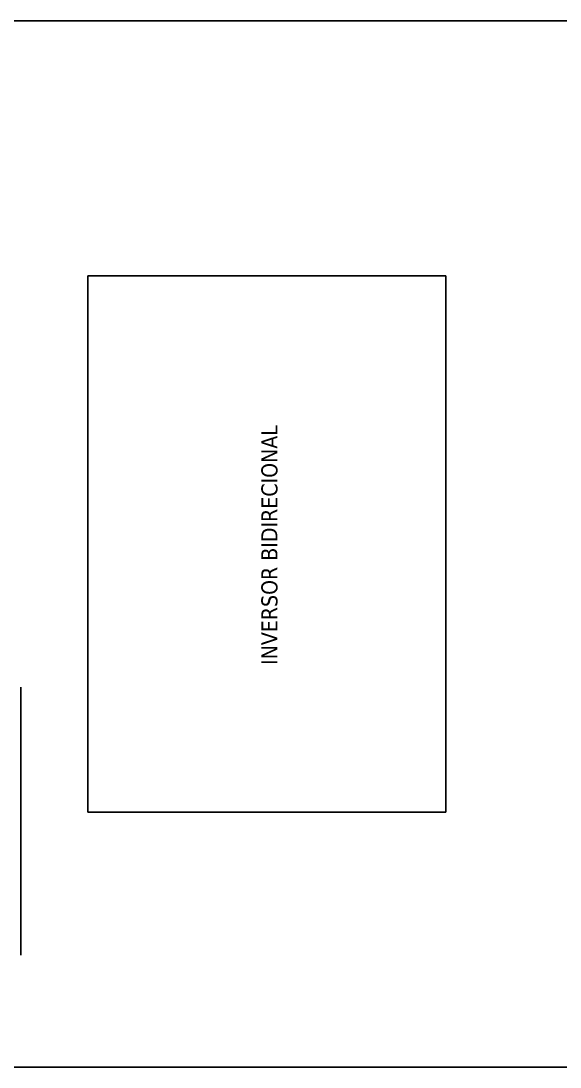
# Model space of a CAD drawing. Header units: millimetres. Extents: x 1341 to 37388, y -13954 to 1849.
# Drawn here: x 6290 to 7495, y -6381 to -4041 of the extents above; entities that cross this region are included whole.
import ezdxf
from ezdxf.enums import TextEntityAlignment as Align

# ---------------------------------------------------------------- set-up
doc = ezdxf.new("R2010")
doc.units = ezdxf.units.MM
doc.layers.add('VIEWPORT', color=1, linetype='Continuous', lineweight=25, plot=False)
doc.styles.add('Tahoma', font='tahoma.ttf')

msp = doc.modelspace()

# ---------------------------------------------------------------- linework, layer by layer
for p, q in [((2790, -4040.78), (8700, -4040.78)), ((6439.87, -5810.78), (6439.87, -4610.78)), ((6439.87, -4610.78), (7239.87, -4610.78)), ((7239.87, -4610.78), (7239.87, -5810.78)), ((6290, -6130.78), (6290, -5530.78)), ((7239.87, -5810.78), (6439.87, -5810.78)), ((8700, -6380.78), (2790, -6380.78))]:
    msp.add_line(p, q)

# ---------------------------------------------------------------- texts
at = {"layer": 'VIEWPORT', "style": 'Tahoma'}
msp.add_text('INVERSOR BIDIRECIONAL', height=36, rotation=90, dxfattribs=at).set_placement((6845.33, -5481.32), align=Align.MIDDLE_LEFT)

doc.saveas('drawing.dxf')
